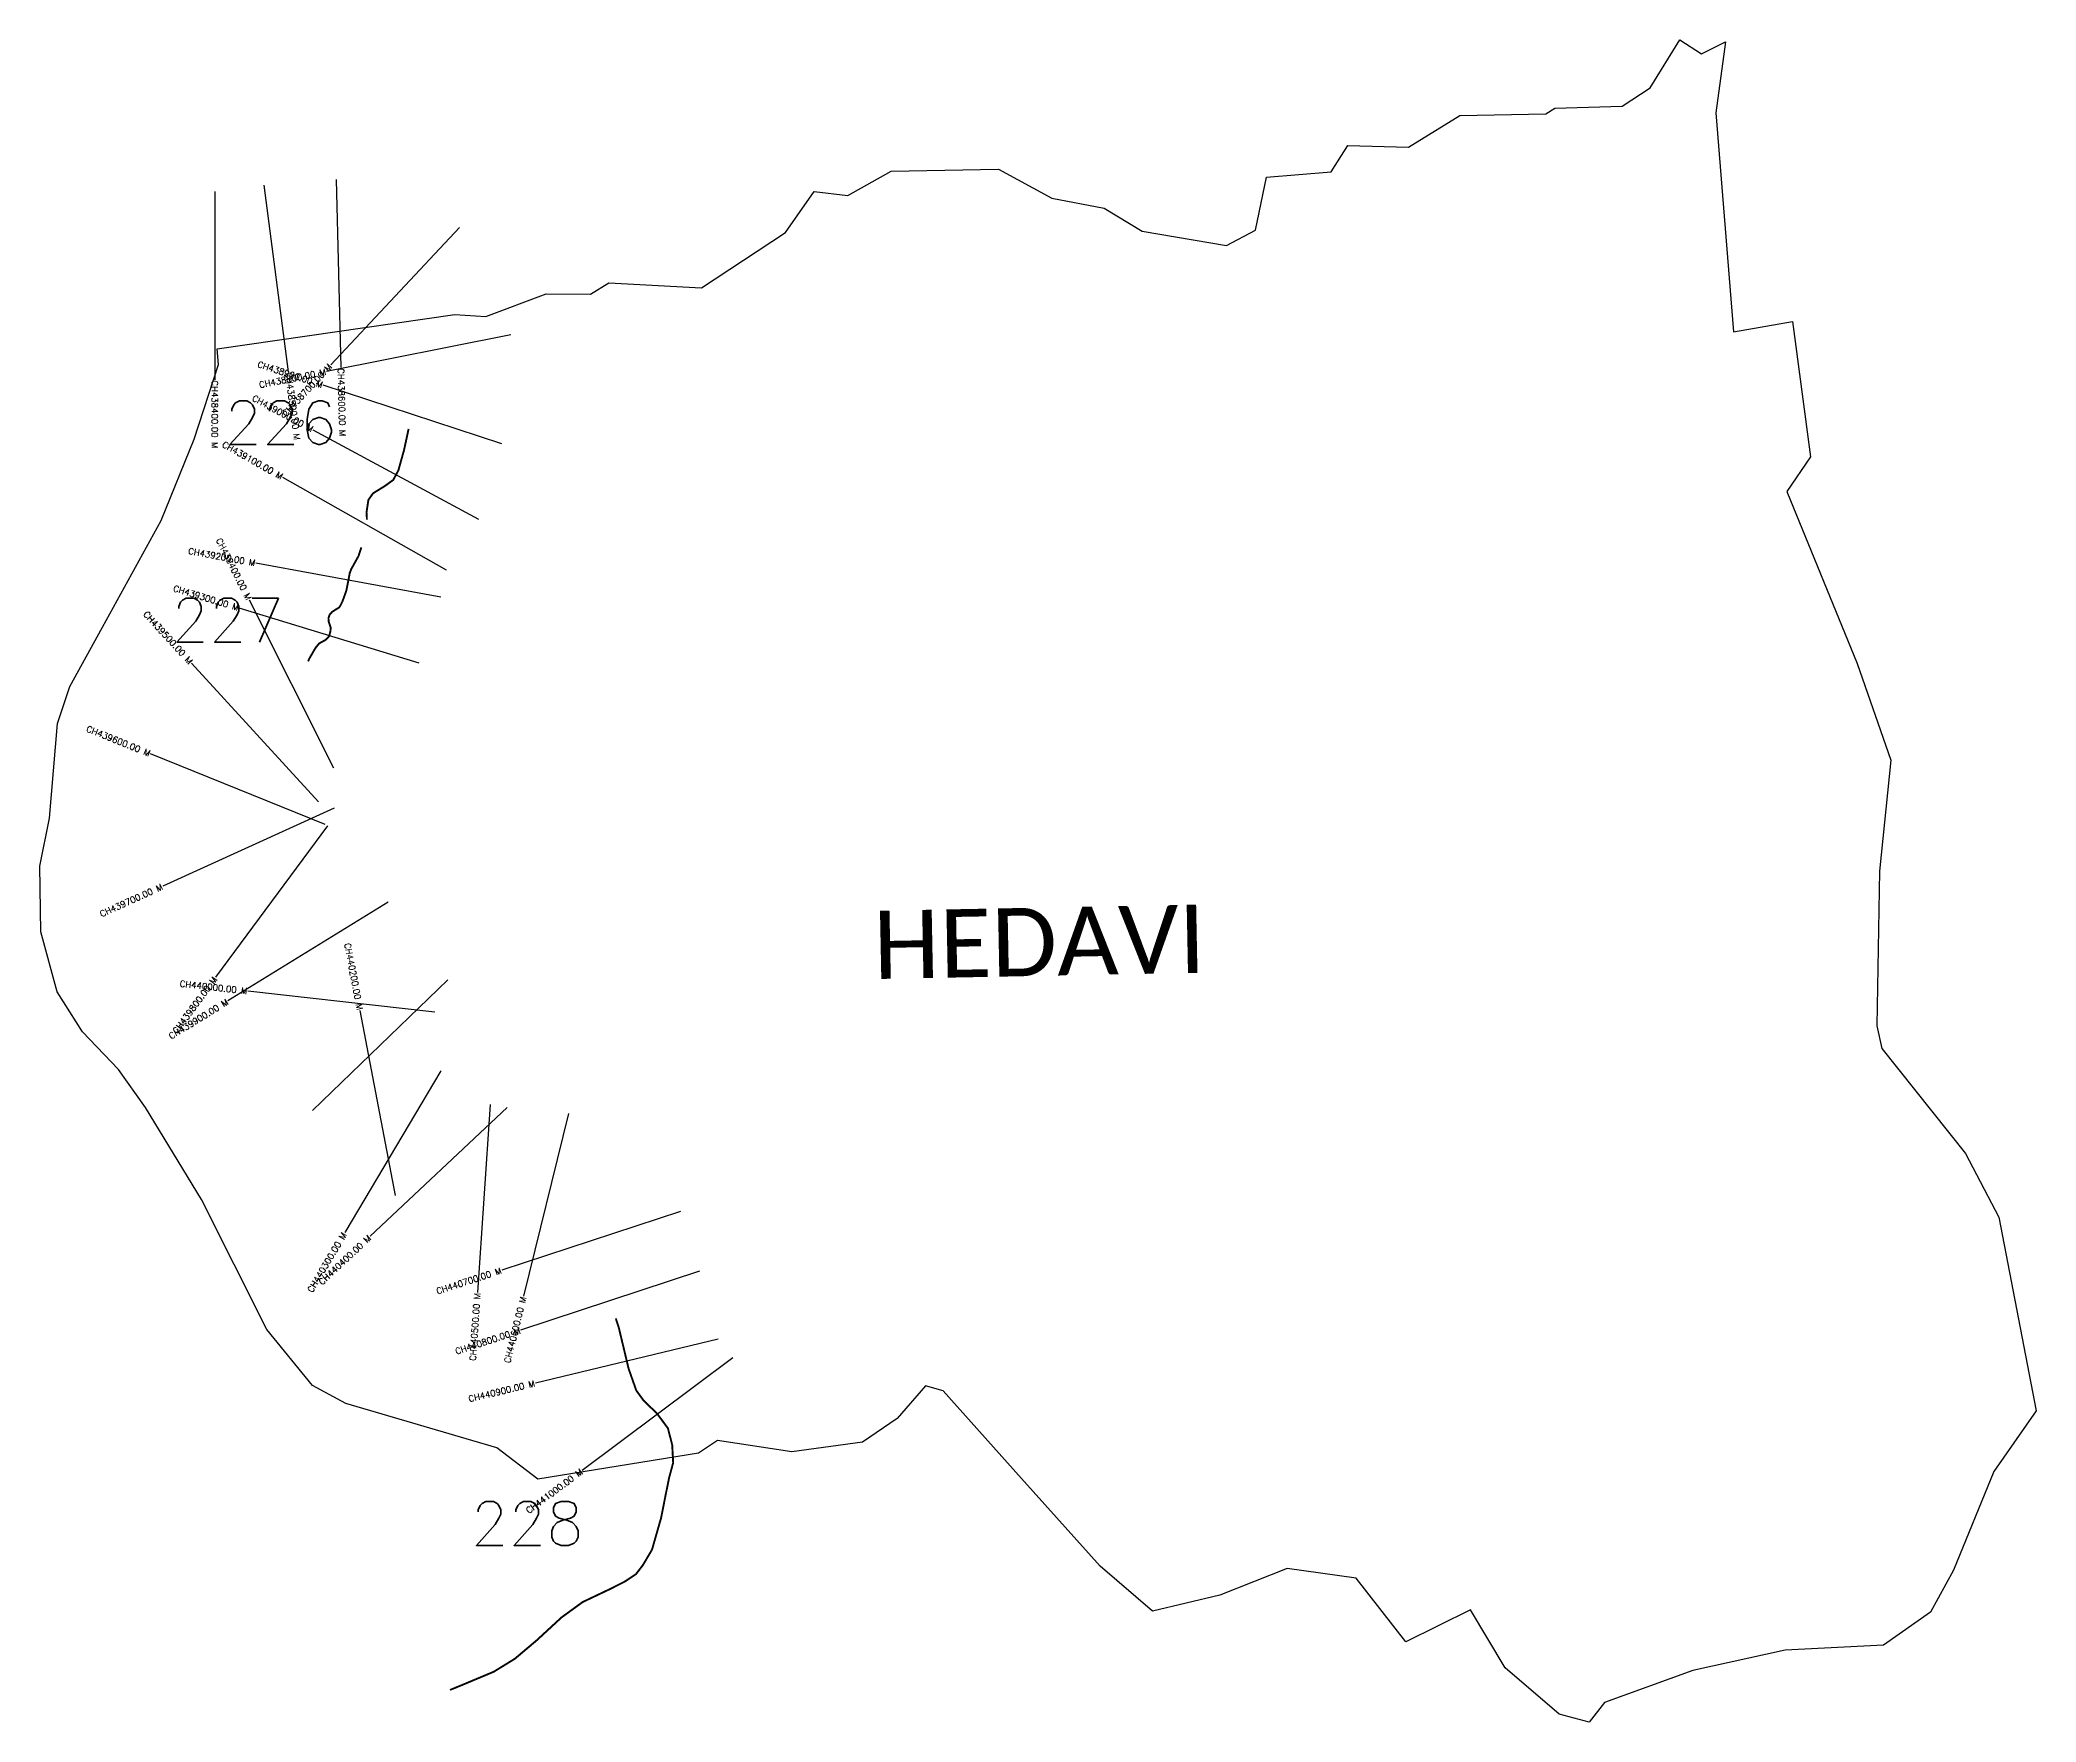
# Model space of a CAD drawing. Header units: metres. Extents: x 309946 to 313129, y 1919170 to 1921850.
import ezdxf
from ezdxf.enums import TextEntityAlignment as Align

# ---------------------------------------------------------------- set-up
doc = ezdxf.new("R2010")
doc.units = ezdxf.units.M
for name, color, linetype in [('CS', 134, 'Continuous'), ('CSMark', 6, 'Continuous'), ('NATURALLY PROTECTED', 3, 'Continuous'), ('VILLAGE NAME', 250, 'Continuous')]:
    doc.layers.add(name, color=color, linetype=linetype)
doc.styles.get("Standard").update_dxf_attribs({"font": 'simplex.shx'})

msp = doc.modelspace()

# ---------------------------------------------------------------- linework, layer by layer
at = {"color": 6, "flags": 128}
msp.add_lwpolyline([(310228.9, 1921357.9), (310607.4, 1921413), (310656.9, 1921409.6), (310753.4, 1921445.6), (310823.7, 1921445.1), (310853.3, 1921463.4), (311000.8, 1921455.2), (311135, 1921543.3), (311180.5, 1921608.7), (311234, 1921602.4), (311303.4, 1921641.5), (311474.4, 1921644.5), (311559.7, 1921598.5), (311643.1, 1921582.4), (311703.6, 1921545.8), (311838.2, 1921522.8), (311884.1, 1921547.2), (311902, 1921631.7), (312004.8, 1921640.2), (312031.4, 1921682.1), (312128.2, 1921679.6), (312209.9, 1921729.8), (312347.1, 1921732.7), (312361.6, 1921741.8), (312469, 1921745.1), (312513.7, 1921774.2), (312560.9, 1921850.4), (312595.1, 1921828.1), (312633.8, 1921847.3), (312618.1, 1921734.1), (312646.4, 1921385.1), (312740.7, 1921401.6), (312768.9, 1921186), (312731.4, 1921130.9), (312843.3, 1920856.7), (312897.2, 1920702.7), (312879.2, 1920525.8), (312874.7, 1920279.4), (312882.8, 1920243.1), (313016.4, 1920075.9), (313069.4, 1919974.1), (313128.8, 1919665.3), (313061.3, 1919568.9), (312997.4, 1919411.5), (312960.7, 1919344.5), (312885.6, 1919292.3), (312728.6, 1919284), (312581.6, 1919251.8), (312440.7, 1919200.6), (312416.1, 1919169.5), (312368.5, 1919182.2), (312282.3, 1919256.2), (312226.8, 1919348.4), (312124, 1919297.6), (312044.6, 1919398.8), (311934.6, 1919414.4), (311827.3, 1919372), (311719.8, 1919346.1), (311636.3, 1919417.9), (311511.2, 1919557.7), (311386.2, 1919697.5), (311358.1, 1919705.5), (311313, 1919653.3), (311257.4, 1919615.5), (311144.7, 1919600), (311026.5, 1919618.2), (310996, 1919598.2), (310740, 1919556.8), (310674.5, 1919606.5), (310433.6, 1919677), (310380.8, 1919706), (310307.6, 1919795.3), (310203.5, 1920002.2), (310114.4, 1920148.9), (310071.3, 1920209.7), (310013.7, 1920269.4), (309973.7, 1920333.4), (309947.7, 1920429), (309946, 1920533.6), (309961.2, 1920610.1), (309973.8, 1920761.2), (309993.8, 1920819.8), (310045.8, 1920914.4), (310139.5, 1921084.7), (310191.9, 1921214.1), (310230.9, 1921333.3), (310228.9, 1921357.9)], dxfattribs=at)
at = {"layer": 'CS'}
for p, q in [((310224.8, 1921608.9), (310224.9, 1921308.9)), ((310303, 1921618.9), (310342, 1921321.5)), ((310418.3, 1921628.1), (310425.9, 1921328.2)), ((310614.9, 1921551.7), (310409.8, 1921332.8)), ((310697.1, 1921380.7), (310402.9, 1921321.9)), ((310682.7, 1921206.9), (310397.6, 1921300.1)), ((310645.7, 1921086), (310381.9, 1921228.7)), ((310594.3, 1921005.5), (310333.2, 1921153.2)), ((310585.5, 1920962.5), (310290.4, 1921016.5)), ((310550.7, 1920857.4), (310263.8, 1920945)), ((310414.8, 1920689.8), (310280.1, 1920957.8)), ((310390.2, 1920635.9), (310187.6, 1920857.2)), ((310400.6, 1920600.3), (310122.4, 1920712.5)), ((310415.1, 1920626), (310141.9, 1920501.9)), ((310404.4, 1920597.7), (310226, 1920356.5)), ((310501.3, 1920476.5), (310245.9, 1920319)), ((310575.9, 1920300.8), (310277.8, 1920334.4)), ((310596.7, 1920352.5), (310380.9, 1920144)), ((310512.8, 1920008.8), (310456.7, 1920303.5)), ((310585.2, 1920207.6), (310432, 1919949.7)), ((310691.2, 1920149.1), (310472.4, 1919943.8)), ((310664.1, 1920153.7), (310643.6, 1919854.4)), ((310789, 1920139.5), (310717.1, 1919848.2)), ((310967.6, 1919983), (310682.5, 1919889.8)), ((310997.5, 1919887.9), (310712.5, 1919794.1)), ((311027.7, 1919779.7), (310736, 1919709.8)), ((311050.9, 1919749.9), (310810.4, 1919570.5))]:
    msp.add_line(p, q, dxfattribs=at)
at = {"layer": 'NATURALLY PROTECTED', "const_width": 3, "flags": 128}
for points in [[(310533.9, 1921230.5), (310526.7, 1921197.2), (310517.6, 1921164.5), (310509.4, 1921149.2), (310495.6, 1921139.2), (310477.2, 1921127.9), (310469.8, 1921117.4), (310466.8, 1921097.6), (310467.4, 1921085.8)], [(310458.5, 1921041.7), (310454.1, 1921028), (310442.6, 1921007.4), (310440, 1921000.7), (310437.9, 1920989.3), (310434.5, 1920972.4), (310428.4, 1920955.5), (310424.9, 1920948.6), (310423, 1920945.8), (310415.4, 1920941.2), (310411.7, 1920938.7), (310408.2, 1920935), (310406.1, 1920929), (310406.5, 1920923.4), (310409.7, 1920913.9), (310409.2, 1920907.5), (310406.9, 1920899.9), (310402.1, 1920894.6), (310391, 1920888.4), (310385.3, 1920881.3), (310375.6, 1920864.5), (310373.7, 1920860)], [(310864.2, 1919813), (310868.8, 1919799.1), (310884.7, 1919732.7), (310896.9, 1919698), (310907.8, 1919683), (310930.2, 1919660.9), (310947.3, 1919637.9), (310954.2, 1919611.3), (310955.7, 1919582.7), (310949.4, 1919559.4), (310943.8, 1919532), (310936.4, 1919494.5), (310922, 1919444.3), (310907.4, 1919419.6), (310896.5, 1919405.4), (310879.1, 1919393.7), (310854.4, 1919381.2), (310811.4, 1919360.8), (310777.6, 1919336.2), (310738, 1919299.7), (310703.4, 1919270.5), (310669.6, 1919249.7), (310619.2, 1919228.6), (310599.9, 1919220.7)]]:
    msp.add_lwpolyline(points, dxfattribs=at)

# ---------------------------------------------------------------- texts
at = {"char_height": 70, "attachment_point": 1}
for s, insert in [('226', (310240, 1921275.5)), ('227', (310155.4, 1920960.8)), ('228', (310633, 1919521.1))]:
    msp.add_mtext_dynamic_manual_height_columns(s, width=95.172, gutter_width=1, heights=[0], dxfattribs=dict(at, insert=insert))
at = {"layer": 'CSMark'}
for s, rotation, p in [('CH438900.00 M', 341.9018, (310396.6, 1921300.4)), ('CH438800.00 M', 11.3049, (310401.9, 1921321.7)), ('CH438700.00 M', 46.8648, (310409.1, 1921332.1)), ('CH439000.00 M', 331.5922, (310381, 1921229.2)), ('CH439100.00 M', 330.5114, (310332.3, 1921153.7)), ('CH439200.00 M', 349.6192, (310289.4, 1921016.7)), ('CH439400.00 M', 296.6811, (310279.6, 1920958.7)), ('CH439300.00 M', 343.0273, (310262.8, 1920945.3)), ('CH439500.00 M', 312.4823, (310186.9, 1920857.9)), ('CH439600.00 M', 338.0497, (310121.5, 1920712.8)), ('CH439700.00 M', 24.4306, (310141, 1920501.5)), ('CH440200.00 M', 280.7778, (310456.5, 1920304.5)), ('CH439800.00 M', 53.509, (310225.4, 1920355.7)), ('CH440000.00 M', 353.5738, (310276.8, 1920334.5)), ('CH439900.00 M', 31.6583, (310245.1, 1920318.5)), ('CH440300.00 M', 59.2946, (310431.5, 1919948.8)), ('CH440400.00 M', 43.1697, (310471.7, 1919943.1)), ('CH440700.00 M', 18.1056, (310681.5, 1919889.5)), ('CH440500.00 M', 86.0751, (310643.5, 1919853.4)), ('CH440600.00 M', 76.1343, (310716.9, 1919847.2)), ('CH440800.00 M', 18.2272, (310711.6, 1919793.8)), ('CH440900.00 M', 13.4855, (310735, 1919709.6)), ('CH441000.00 M', 36.7188, (310809.6, 1919569.9))]:
    msp.add_text(s, height=10, rotation=rotation, dxfattribs=at).set_placement(p, align=Align.MIDDLE_RIGHT)
for s, rotation, p in [('CH438500.00 M', 277.4735, (310342.2, 1921320.5)), ('CH438600.00 M', 271.4464, (310425.9, 1921327.2)), ('CH438400.00 M', 270.0067, (310224.9, 1921307.9))]:
    msp.add_text(s, height=10, rotation=rotation, dxfattribs=at).set_placement(p, align=Align.MIDDLE_LEFT)
at = {"layer": 'VILLAGE NAME', "insert": (311273.9, 1920462.4), "char_height": 108.748, "attachment_point": 1, "rotation": 1.1028}
msp.add_mtext_dynamic_manual_height_columns('{\\fCalibri|b0|i0|c0|p34;HEDAVI}', width=1571.314, gutter_width=543.7, heights=[0], dxfattribs=at)

doc.saveas('drawing.dxf')
